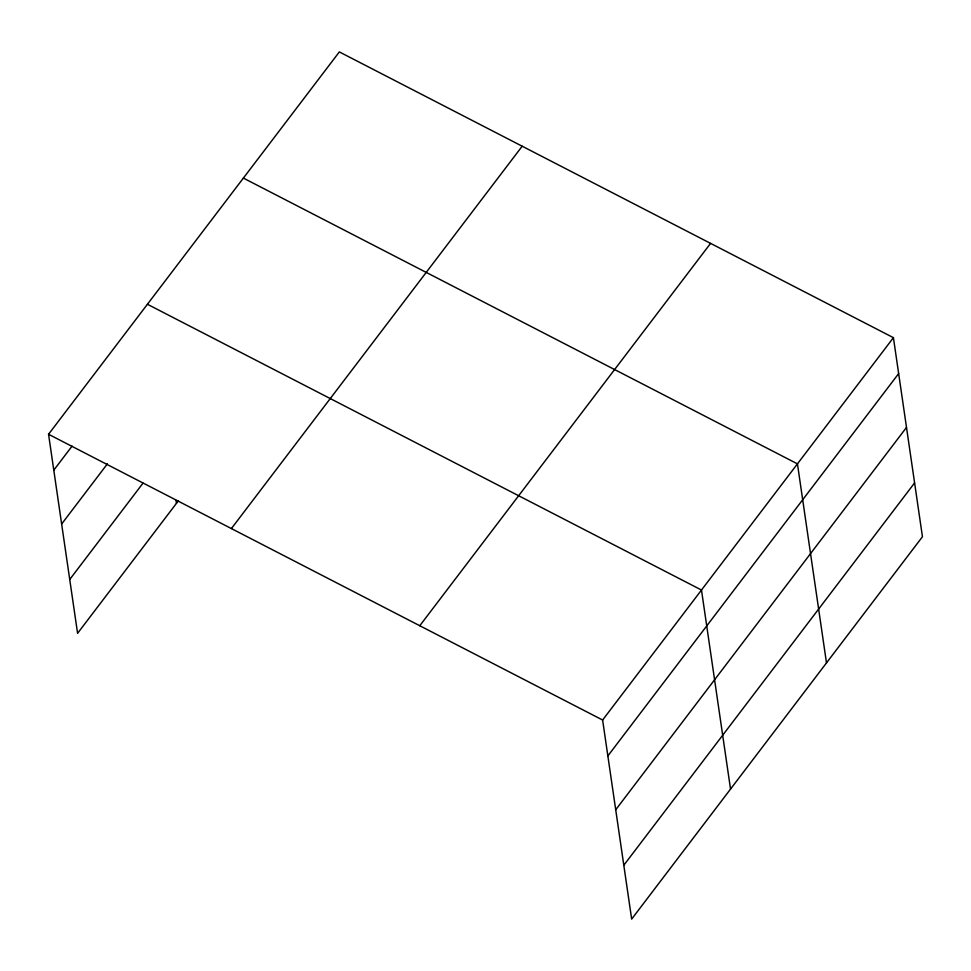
<?xml version="1.0" encoding="UTF-8"?>
<svg xmlns="http://www.w3.org/2000/svg" width="971" height="971" viewBox="0 0 971 971"><rect width="100%" height="100%" fill="white"/><g stroke="black" fill="none" stroke-linecap="round" stroke-linejoin="round"><path stroke-width="1.46" d="M178.288 500.915L77.583 633.323L48.55 434.268L339.34 51.912L893.417 337.677L922.45 536.732L631.66 919.088L602.615 720.033L893.417 337.677M53.781 470.17L72.097 446.09M61.646 524.012L107.417 463.822M69.73 579.481L142.968 483.182M231.389 528.576L522.18 146.22M419.775 625.737L710.566 243.381M607.858 755.936L898.648 373.58M615.711 809.778L906.501 427.422M623.807 865.246L914.597 482.89M243.381 178.094L797.446 463.859L826.491 662.914M147.422 304.263L701.487 590.04L730.532 789.083M48.55 434.268L602.615 720.033M176.018 500.332L176.455 503.318"/></g></svg>
